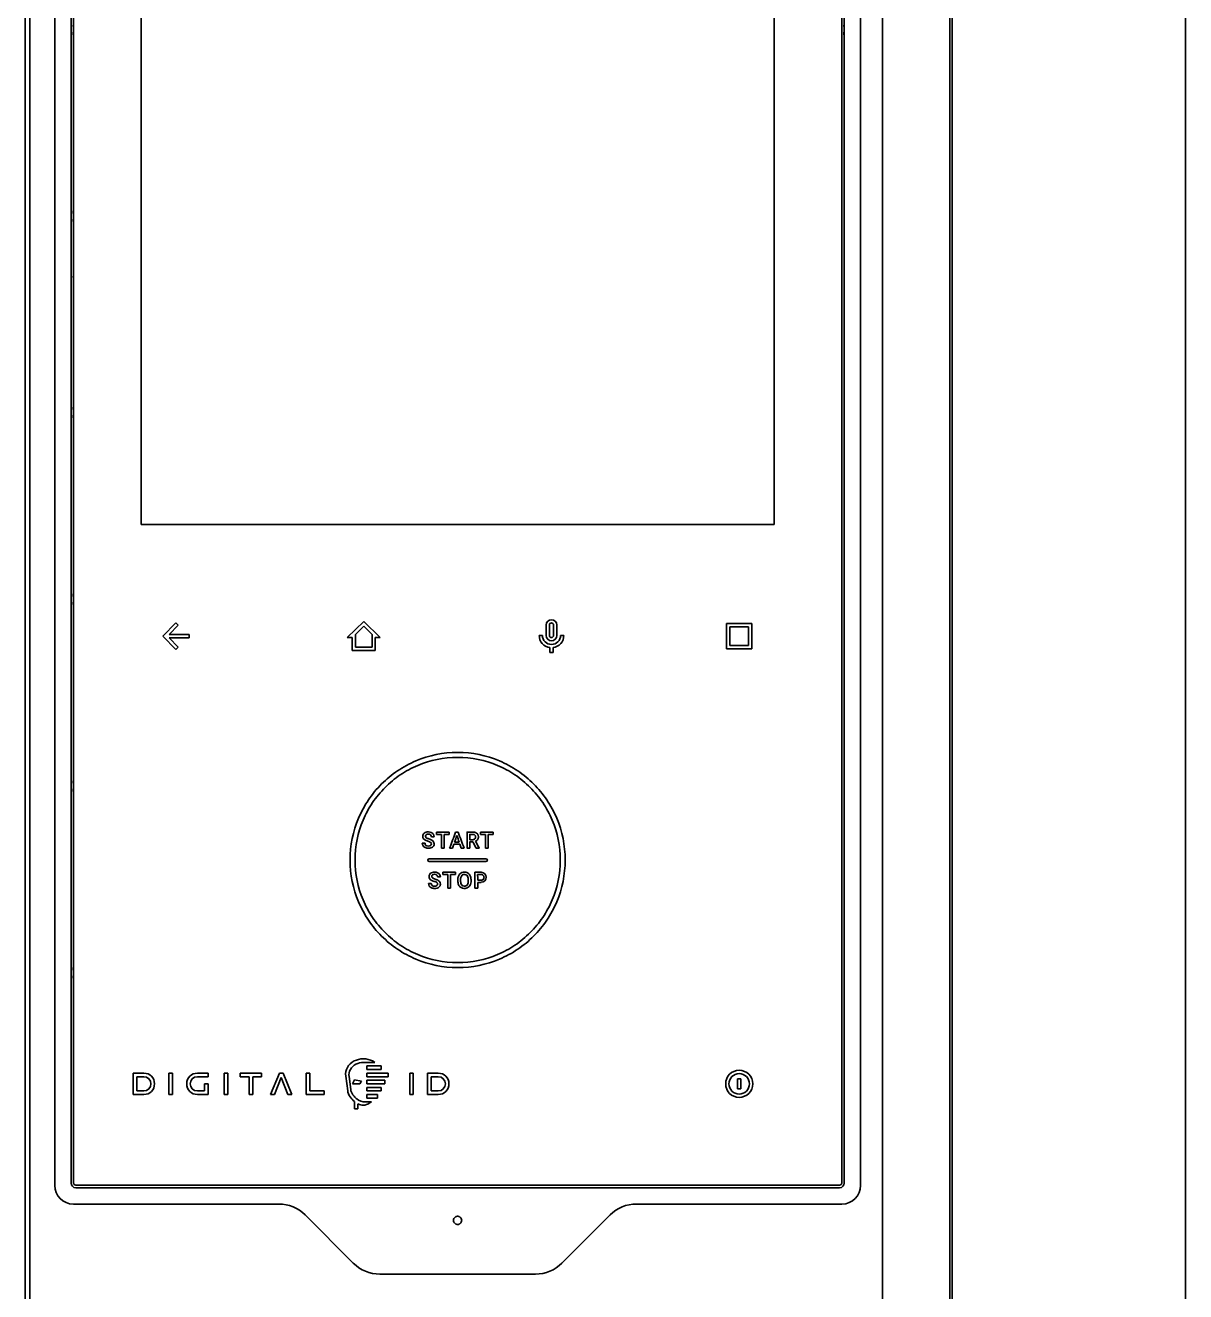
# Model space of a CAD drawing. Extents: x -760 to 4209, y 5795 to 10697.
# Drawn here: x 1850.1 to 2098.6, y 8669.9 to 8941 of the extents above; entities that cross this region are included whole.
import ezdxf

# ---------------------------------------------------------------- set-up
doc = ezdxf.new("R2010")
doc.units = 0
doc.header["$LTSCALE"] = 5
doc.layers.add('1', color=7, linetype='CONTINUOUS', true_color=0xffffff)

msp = doc.modelspace()

# ---------------------------------------------------------------- linework, layer by layer
at = {"layer": '1', "color": 7, "linetype": 'Continuous', "lineweight": 35}
for p, q in [((1851.05, 9169.4), (1851.05, 8055.9)), ((2033.64, 9169.4), (2033.64, 8055.9)), ((2048.05, 9169.4), (2048.05, 8055.9)), ((2048.55, 9169.4), (2048.55, 8055.9)), ((1850.05, 8012.25), (1850.05, 9157.58)), ((2098.55, 9069.15), (2098.55, 8206.1)), ((1856.34, 8887.15), (1856.34, 9065.65)), ((1859.84, 9065.15), (1859.84, 8887.15)), ((1860.39, 9065.15), (1860.39, 8693.15)), ((2024.89, 8693.15), (2024.89, 9065.15)), ((2025.44, 8887.15), (2025.44, 9065.15)), ((2028.94, 9065.65), (2028.94, 8887.15)), ((1874.84, 9051.13), (1874.84, 8834.17)), ((2010.44, 8834.17), (2010.44, 9051.13)), ((1860.09, 8940.9), (1859.84, 8940.9)), ((2025.44, 8940.9), (2025.19, 8940.9)), ((1859.84, 8939.4), (1860.09, 8939.4)), ((1860.09, 8939.15), (1859.84, 8939.15)), ((2025.19, 8939.4), (2025.44, 8939.4)), ((2025.44, 8939.15), (2025.19, 8939.15)), ((1859.84, 8901.15), (1860.09, 8901.15)), ((1860.09, 8900.9), (1859.84, 8900.9)), ((1859.84, 8899.4), (1860.09, 8899.4)), ((1860.09, 8899.15), (1859.84, 8899.15)), ((1856.34, 8692.65), (1856.34, 8887.15)), ((1860.09, 8887.15), (1859.84, 8887.15)), ((1859.84, 8887.15), (1859.84, 8693.15)), ((2025.44, 8693.15), (2025.44, 8887.15)), ((2028.94, 8887.15), (2028.94, 8692.65)), ((1860.09, 8859.15), (1859.84, 8859.15)), ((1859.84, 8858.9), (1860.09, 8858.9)), ((1860.09, 8857.4), (1859.84, 8857.4)), ((1859.84, 8857.15), (1860.09, 8857.15)), ((1874.84, 8834.17), (2010.44, 8834.17)), ((1860.09, 8819.15), (1859.84, 8819.15)), ((1859.84, 8818.9), (1860.09, 8818.9)), ((1860.09, 8817.4), (1859.84, 8817.4)), ((1859.84, 8817.15), (1860.09, 8817.15)), ((1882.32, 8813.09), (1879.47, 8810.24)), ((1880.84, 8810.6), (1882.82, 8812.58)), ((1882.82, 8812.58), (1882.32, 8813.09)), ((1922.54, 8813.38), (1919.01, 8809.97)), ((1920.77, 8810.6), (1922.54, 8812.37)), ((1926.07, 8809.97), (1922.54, 8813.38)), ((1922.54, 8812.37), (1924.3, 8810.6)), ((1961.58, 8812.62), (1961.58, 8810.41)), ((1962.28, 8810.41), (1962.28, 8812.62)), ((1963.19, 8812.62), (1963.19, 8810.41)), ((1963.89, 8810.41), (1963.89, 8812.62)), ((2000.23, 8812.95), (2000.23, 8807.53)), ((2005.65, 8812.95), (2000.23, 8812.95)), ((2000.93, 8808.23), (2000.93, 8812.25)), ((2000.93, 8812.25), (2004.95, 8812.25)), ((2004.95, 8812.25), (2004.95, 8808.23)), ((2005.65, 8807.53), (2005.65, 8812.95)), ((1879.47, 8810.24), (1882.32, 8807.4)), ((1885.16, 8810.6), (1880.84, 8810.6)), ((1880.84, 8809.89), (1885.16, 8809.89)), ((1882.82, 8807.9), (1880.84, 8809.89)), ((1885.16, 8809.89), (1885.16, 8810.6)), ((1919.01, 8809.97), (1920.07, 8809.97)), ((1920.07, 8809.97), (1920.07, 8807.14)), ((1920.77, 8807.85), (1920.77, 8810.6)), ((1924.3, 8810.6), (1924.3, 8807.85)), ((1925.01, 8809.97), (1926.07, 8809.97)), ((1925.01, 8807.14), (1925.01, 8809.97)), ((1960.1, 8810.41), (1960.8, 8810.41)), ((1964.68, 8810.41), (1965.38, 8810.41)), ((1882.32, 8807.4), (1882.82, 8807.9)), ((1920.07, 8807.14), (1925.01, 8807.14)), ((1924.3, 8807.85), (1920.77, 8807.85)), ((1962.39, 8806.71), (1962.39, 8807.79)), ((1963.08, 8806.71), (1962.39, 8806.71)), ((1963.08, 8807.79), (1963.08, 8806.71)), ((2000.23, 8807.53), (2005.65, 8807.53)), ((2004.95, 8808.23), (2000.93, 8808.23)), ((1860.09, 8779.15), (1859.84, 8779.15)), ((1859.84, 8778.9), (1860.09, 8778.9)), ((1860.09, 8777.4), (1859.84, 8777.4)), ((1859.84, 8777.15), (1860.09, 8777.15)), ((1946.34, 8759.68), (1946.34, 8756.27)), ((1947.7, 8759.68), (1946.34, 8759.68)), ((1946.34, 8756.27), (1946.93, 8756.27)), ((1946.93, 8757.53), (1947.7, 8757.53)), ((1946.93, 8756.27), (1946.93, 8757.53)), ((1860.09, 8739.15), (1859.84, 8739.15)), ((1859.84, 8738.9), (1860.09, 8738.9)), ((1860.09, 8737.4), (1859.84, 8737.4)), ((1859.84, 8737.15), (1860.09, 8737.15)), ((1922.44, 8718.97), (1924.9, 8718.97)), ((1923.2, 8718.23), (1923.2, 8717.46)), ((1926.26, 8718.23), (1923.2, 8718.23)), ((1923.2, 8717.46), (1926.26, 8717.46)), ((1924.9, 8718.97), (1924.65, 8719.17)), ((1926.26, 8717.46), (1926.26, 8718.23)), ((1873.15, 8716.68), (1873.15, 8712.1)), ((1875.44, 8716.68), (1873.15, 8716.68)), ((1873.91, 8715.92), (1875.44, 8715.92)), ((1873.91, 8712.86), (1873.91, 8715.92)), ((1880.79, 8712.1), (1880.79, 8716.68)), ((1880.79, 8716.68), (1881.55, 8716.68)), ((1881.55, 8716.68), (1881.55, 8712.1)), ((1886.9, 8716.68), (1889.19, 8716.68)), ((1889.19, 8715.92), (1886.9, 8715.92)), ((1889.19, 8716.68), (1889.19, 8715.92)), ((1892.63, 8712.1), (1892.63, 8716.68)), ((1892.63, 8716.68), (1893.4, 8716.68)), ((1893.4, 8716.68), (1893.4, 8712.1)), ((1896.07, 8716.68), (1896.07, 8715.92)), ((1900.66, 8716.68), (1896.07, 8716.68)), ((1896.07, 8715.92), (1897.98, 8715.92)), ((1897.98, 8715.92), (1897.98, 8712.1)), ((1898.75, 8715.92), (1900.66, 8715.92)), ((1898.75, 8712.1), (1898.75, 8715.92)), ((1900.66, 8715.92), (1900.66, 8716.68)), ((1904.48, 8716.68), (1902.57, 8712.1)), ((1903.43, 8712.1), (1904.86, 8715.73)), ((1905.24, 8716.68), (1904.48, 8716.68)), ((1904.86, 8715.73), (1906.29, 8712.1)), ((1907.15, 8712.1), (1905.24, 8716.68)), ((1910.21, 8716.68), (1910.21, 8712.1)), ((1910.98, 8716.68), (1910.21, 8716.68)), ((1910.98, 8712.86), (1910.98, 8716.68)), ((1918.66, 8716.06), (1919.09, 8712.92)), ((1919.75, 8713.16), (1919.38, 8715.93)), ((1920.53, 8715.25), (1920.15, 8714.39)), ((1922.06, 8714.96), (1920.53, 8715.25)), ((1921.67, 8714.39), (1922.06, 8714.96)), ((1923.2, 8716.68), (1923.2, 8715.92)), ((1927.79, 8716.68), (1923.2, 8716.68)), ((1923.2, 8715.92), (1927.79, 8715.92)), ((1923.2, 8715.15), (1923.2, 8714.39)), ((1927.02, 8715.15), (1923.2, 8715.15)), ((1927.02, 8714.39), (1927.02, 8715.15)), ((1927.79, 8715.92), (1927.79, 8716.68)), ((1932.37, 8712.1), (1932.37, 8716.68)), ((1932.37, 8716.68), (1933.14, 8716.68)), ((1933.14, 8716.68), (1933.14, 8712.1)), ((1936.2, 8716.68), (1936.2, 8712.1)), ((1938.49, 8716.68), (1936.2, 8716.68)), ((1936.96, 8715.92), (1938.49, 8715.92)), ((1936.96, 8712.86), (1936.96, 8715.92)), ((2002.59, 8713.29), (2002.59, 8715.49)), ((2002.59, 8715.49), (2003.29, 8715.49)), ((2003.29, 8715.49), (2003.29, 8713.29)), ((1873.15, 8712.1), (1875.44, 8712.1)), ((1875.44, 8712.86), (1873.91, 8712.86)), ((1881.55, 8712.1), (1880.79, 8712.1)), ((1886.9, 8712.86), (1888.43, 8712.86)), ((1889.19, 8712.1), (1886.9, 8712.1)), ((1888.43, 8712.86), (1888.43, 8714.39)), ((1888.43, 8714.39), (1889.19, 8714.39)), ((1889.19, 8714.39), (1889.19, 8712.1)), ((1893.4, 8712.1), (1892.63, 8712.1)), ((1897.98, 8712.1), (1898.75, 8712.1)), ((1902.57, 8712.1), (1903.43, 8712.1)), ((1906.29, 8712.1), (1907.15, 8712.1)), ((1910.21, 8712.1), (1914.03, 8712.1)), ((1914.03, 8712.86), (1910.98, 8712.86)), ((1914.03, 8712.1), (1914.03, 8712.86)), ((1920.15, 8714.39), (1921.67, 8714.39)), ((1923.2, 8714.39), (1927.02, 8714.39)), ((1923.2, 8713.62), (1923.2, 8712.86)), ((1926.26, 8713.62), (1923.2, 8713.62)), ((1923.2, 8712.86), (1926.26, 8712.86)), ((1923.2, 8712.1), (1923.2, 8711.33)), ((1925.5, 8712.1), (1923.2, 8712.1)), ((1925.5, 8711.33), (1925.5, 8712.1)), ((1926.26, 8712.86), (1926.26, 8713.62)), ((1933.14, 8712.1), (1932.37, 8712.1)), ((1936.2, 8712.1), (1938.49, 8712.1)), ((1938.49, 8712.86), (1936.96, 8712.86)), ((2003.29, 8713.29), (2002.59, 8713.29)), ((1920.53, 8710.58), (1920.53, 8709.04)), ((1920.53, 8709.04), (1921.29, 8709.04)), ((1920.93, 8711.28), (1920.8, 8711.4)), ((1921.29, 8709.04), (1921.29, 8710.12)), ((1924.16, 8710.57), (1922.44, 8710.57)), ((1923.2, 8711.33), (1925.5, 8711.33)), ((1923.94, 8710.38), (1924.16, 8710.57)), ((1860.84, 8692.7), (2024.44, 8692.7)), ((1860.84, 8692.15), (2024.44, 8692.15)), ((1904.33, 8688.65), (1860.34, 8688.65)), ((2024.94, 8688.65), (1980.95, 8688.65)), ((1920.3, 8676), (1909.98, 8686.31)), ((1975.3, 8686.31), (1964.98, 8676)), ((1959.33, 8673.65), (1925.95, 8673.65))]:
    msp.add_line(p, q, dxfattribs=at)
for centre, radius, start, end in [((1947.7, 8758.61), 1.07, 270, 90), ((1860.84, 8693.15), 1, 180, 270), ((1860.84, 8693.15), 0.45, 180, 270), ((2024.44, 8693.15), 0.45, 270, 0), ((2024.44, 8693.15), 1, 270, 0), ((1860.34, 8692.65), 4, 180, 270), ((2024.94, 8692.65), 4, 270, 0), ((1904.33, 8680.65), 8, 45, 90), ((1980.95, 8680.65), 8, 90, 135), ((1942.64, 8685.15), 0.875, 128.9424, 231.0576), ((1942.64, 8685.15), 0.875, 308.9424, 51.0576), ((1925.95, 8681.65), 8, 225, 270), ((1959.33, 8681.65), 8, 270, 315)]:
    msp.add_arc(centre, radius, start, end, dxfattribs=at)
for points in [[(1962.74, 8813.77), (1962.1, 8813.77), (1961.58, 8813.25), (1961.58, 8812.62)], [(1963.89, 8812.62), (1963.89, 8813.25), (1963.38, 8813.77), (1962.74, 8813.77)], [(1962.39, 8807.79), (1961.1, 8807.96), (1960.1, 8809.07), (1960.1, 8810.41)], [(1960.8, 8810.41), (1960.8, 8809.33), (1961.67, 8808.47), (1962.74, 8808.46)], [(1962.74, 8808.46), (1963.81, 8808.47), (1964.68, 8809.33), (1964.68, 8810.41)], [(1965.38, 8810.41), (1965.38, 8809.07), (1964.38, 8807.96), (1963.08, 8807.79)], [(1933.68, 8783.53), (1932.31, 8782.95), (1931, 8782.24), (1929.76, 8781.4)], [(1930.36, 8780.53), (1931.53, 8781.32), (1932.79, 8782), (1934.09, 8782.55)], [(1934.09, 8782.55), (1936.8, 8783.7), (1939.67, 8784.28), (1942.64, 8784.28)], [(1942.64, 8784.28), (1945.61, 8784.28), (1948.48, 8783.7), (1951.19, 8782.55)], [(1951.19, 8782.55), (1952.5, 8782), (1953.75, 8781.32), (1954.92, 8780.53)], [(1955.52, 8781.4), (1954.29, 8782.24), (1952.97, 8782.95), (1951.6, 8783.53)], [(1929.76, 8781.4), (1928.55, 8780.58), (1927.4, 8779.63), (1926.36, 8778.59)], [(1927.1, 8777.84), (1928.1, 8778.84), (1929.19, 8779.74), (1930.36, 8780.53)], [(1954.92, 8780.53), (1956.09, 8779.74), (1957.18, 8778.84), (1958.18, 8777.84)], [(1958.92, 8778.59), (1957.88, 8779.63), (1956.74, 8780.58), (1955.52, 8781.4)], [(1926.36, 8778.59), (1925.31, 8777.55), (1924.37, 8776.4), (1923.54, 8775.18)], [(1924.42, 8774.59), (1925.21, 8775.75), (1926.11, 8776.85), (1927.1, 8777.84)], [(1958.18, 8777.84), (1959.17, 8776.85), (1960.07, 8775.75), (1960.86, 8774.59)], [(1961.74, 8775.18), (1960.91, 8776.4), (1959.97, 8777.55), (1958.92, 8778.59)], [(1923.54, 8775.18), (1922.71, 8773.95), (1922, 8772.63), (1921.42, 8771.27)], [(1922.4, 8770.86), (1922.95, 8772.16), (1923.63, 8773.41), (1924.42, 8774.59)], [(1960.86, 8774.59), (1961.65, 8773.42), (1962.34, 8772.16), (1962.89, 8770.86)], [(1963.86, 8771.27), (1963.28, 8772.64), (1962.57, 8773.95), (1961.74, 8775.18)], [(1935.62, 8766.62), (1935.79, 8766.52), (1936.01, 8766.43), (1936.28, 8766.34)], [(1936.49, 8766.83), (1936.23, 8766.91), (1936.04, 8766.99), (1935.92, 8767.07)], [(1936.28, 8766.34), (1936.55, 8766.26), (1936.74, 8766.18), (1936.85, 8766.1)], [(1937.13, 8766.56), (1936.97, 8766.66), (1936.76, 8766.75), (1936.49, 8766.83)], [(1936.84, 8767.7), (1936.95, 8767.6), (1937.01, 8767.46), (1937.01, 8767.29)], [(1936.85, 8766.1), (1936.95, 8766.02), (1937.01, 8765.9), (1937.01, 8765.75)], [(1937.44, 8767.82), (1937.33, 8767.98), (1937.19, 8768.11), (1937, 8768.2)], [(1937.01, 8767.29), (1937.01, 8767.29), (1937.6, 8767.29), (1937.6, 8767.29)], [(1937.49, 8766.21), (1937.41, 8766.34), (1937.29, 8766.46), (1937.13, 8766.56)], [(1937.6, 8767.29), (1937.6, 8767.48), (1937.54, 8767.66), (1937.44, 8767.82)], [(1938.12, 8768.28), (1938.12, 8768.12), (1938.12, 8767.96), (1938.12, 8767.8)], [(1940.82, 8768.28), (1939.92, 8768.28), (1939.02, 8768.28), (1938.12, 8768.28)], [(1938.12, 8767.8), (1938.47, 8767.8), (1938.82, 8767.8), (1939.17, 8767.8)], [(1939.17, 8767.8), (1939.17, 8766.83), (1939.17, 8765.85), (1939.17, 8764.87)], [(1939.76, 8767.8), (1940.11, 8767.8), (1940.47, 8767.8), (1940.82, 8767.8)], [(1939.76, 8764.87), (1939.76, 8765.85), (1939.76, 8766.83), (1939.76, 8767.8)], [(1940.82, 8767.8), (1940.82, 8767.96), (1940.82, 8768.12), (1940.82, 8768.28)], [(1942.21, 8768.28), (1941.78, 8767.15), (1941.35, 8766.01), (1940.92, 8764.87)], [(1941.98, 8766.14), (1942.14, 8766.62), (1942.31, 8767.09), (1942.47, 8767.56)], [(1942.97, 8766.14), (1942.64, 8766.14), (1942.31, 8766.14), (1941.98, 8766.14)], [(1942.74, 8768.28), (1942.56, 8768.28), (1942.39, 8768.28), (1942.21, 8768.28)], [(1942.47, 8767.56), (1942.64, 8767.09), (1942.8, 8766.62), (1942.97, 8766.14)], [(1944.03, 8764.87), (1943.6, 8766.01), (1943.17, 8767.15), (1942.74, 8768.28)], [(1945.91, 8766.18), (1945.91, 8766.18), (1946.59, 8764.87), (1946.59, 8764.87)], [(1947.22, 8764.9), (1947.22, 8764.91), (1946.46, 8766.32), (1946.46, 8766.32)], [(1947.53, 8768.28), (1947.53, 8768.12), (1947.53, 8767.96), (1947.53, 8767.8)], [(1950.23, 8768.28), (1949.33, 8768.28), (1948.43, 8768.28), (1947.53, 8768.28)], [(1947.53, 8767.8), (1947.88, 8767.8), (1948.23, 8767.8), (1948.58, 8767.8)], [(1948.58, 8767.8), (1948.58, 8766.83), (1948.58, 8765.85), (1948.58, 8764.87)], [(1949.17, 8767.8), (1949.52, 8767.8), (1949.87, 8767.8), (1950.23, 8767.8)], [(1949.17, 8764.87), (1949.17, 8765.85), (1949.17, 8766.83), (1949.17, 8767.8)], [(1950.23, 8767.8), (1950.23, 8767.96), (1950.23, 8768.12), (1950.23, 8768.28)], [(1935.05, 8765.9), (1935.05, 8765.69), (1935.11, 8765.5), (1935.23, 8765.34)], [(1935.65, 8765.9), (1935.65, 8765.9), (1935.05, 8765.9), (1935.05, 8765.9)], [(1935.23, 8765.34), (1935.34, 8765.18), (1935.5, 8765.06), (1935.71, 8764.96)], [(1935.84, 8765.45), (1935.71, 8765.56), (1935.65, 8765.71), (1935.65, 8765.9)], [(1937.01, 8765.75), (1937.01, 8765.61), (1936.96, 8765.5), (1936.85, 8765.42)], [(1939.17, 8764.87), (1939.37, 8764.87), (1939.56, 8764.87), (1939.76, 8764.87)], [(1940.92, 8764.87), (1941.13, 8764.87), (1941.33, 8764.87), (1941.54, 8764.87)], [(1941.54, 8764.87), (1941.63, 8765.14), (1941.72, 8765.4), (1941.81, 8765.67)], [(1941.81, 8765.67), (1942.25, 8765.67), (1942.69, 8765.67), (1943.13, 8765.67)], [(1943.13, 8765.67), (1943.22, 8765.4), (1943.32, 8765.14), (1943.41, 8764.87)], [(1943.41, 8764.87), (1943.62, 8764.87), (1943.82, 8764.87), (1944.03, 8764.87)], [(1948.58, 8764.87), (1948.77, 8764.87), (1948.97, 8764.87), (1949.17, 8764.87)], [(1936.97, 8758.02), (1937.13, 8757.91), (1937.35, 8757.82), (1937.63, 8757.74)], [(1937.84, 8758.23), (1937.58, 8758.3), (1937.39, 8758.39), (1937.27, 8758.47)], [(1938.48, 8757.96), (1938.32, 8758.06), (1938.11, 8758.15), (1937.84, 8758.23)], [(1938.19, 8759.1), (1938.3, 8759), (1938.35, 8758.86), (1938.35, 8758.68)], [(1938.78, 8759.22), (1938.68, 8759.38), (1938.53, 8759.51), (1938.35, 8759.59)], [(1938.35, 8758.68), (1938.35, 8758.68), (1938.94, 8758.68), (1938.94, 8758.68)], [(1938.83, 8757.61), (1938.76, 8757.74), (1938.64, 8757.86), (1938.48, 8757.96)], [(1938.94, 8758.68), (1938.94, 8758.88), (1938.89, 8759.06), (1938.78, 8759.22)], [(1939.46, 8759.68), (1939.46, 8759.52), (1939.46, 8759.36), (1939.46, 8759.2)], [(1942.17, 8759.68), (1941.27, 8759.68), (1940.37, 8759.68), (1939.46, 8759.68)], [(1939.46, 8759.2), (1939.82, 8759.2), (1940.17, 8759.2), (1940.52, 8759.2)], [(1940.52, 8759.2), (1940.52, 8758.22), (1940.52, 8757.25), (1940.52, 8756.27)], [(1941.1, 8759.2), (1941.46, 8759.2), (1941.81, 8759.2), (1942.17, 8759.2)], [(1941.1, 8756.27), (1941.1, 8757.25), (1941.1, 8758.22), (1941.1, 8759.2)], [(1942.17, 8759.2), (1942.17, 8759.36), (1942.17, 8759.52), (1942.17, 8759.68)], [(1936.4, 8757.3), (1936.4, 8757.09), (1936.46, 8756.9), (1936.57, 8756.74)], [(1936.99, 8757.3), (1936.99, 8757.3), (1936.4, 8757.3), (1936.4, 8757.3)], [(1936.57, 8756.74), (1936.69, 8756.58), (1936.85, 8756.45), (1937.05, 8756.36)], [(1937.18, 8756.85), (1937.06, 8756.96), (1936.99, 8757.11), (1936.99, 8757.3)], [(1937.63, 8757.74), (1937.9, 8757.66), (1938.09, 8757.58), (1938.2, 8757.49)], [(1938.2, 8757.49), (1938.3, 8757.41), (1938.35, 8757.3), (1938.35, 8757.15)], [(1938.35, 8757.15), (1938.35, 8757.01), (1938.3, 8756.9), (1938.2, 8756.82)], [(1940.52, 8756.27), (1940.71, 8756.27), (1940.91, 8756.27), (1941.1, 8756.27)], [(1921.42, 8753.34), (1922, 8751.98), (1922.71, 8750.66), (1923.54, 8749.43)], [(1924.42, 8750.02), (1923.63, 8751.2), (1922.95, 8752.46), (1922.4, 8753.76)], [(1927.1, 8746.77), (1926.11, 8747.77), (1925.21, 8748.86), (1924.42, 8750.02)], [(1960.86, 8750.02), (1960.07, 8748.86), (1959.17, 8747.77), (1958.18, 8746.77)], [(1923.54, 8749.43), (1924.37, 8748.21), (1925.31, 8747.07), (1926.36, 8746.02)], [(1958.92, 8746.02), (1959.97, 8747.07), (1960.91, 8748.21), (1961.74, 8749.43)], [(1926.36, 8746.02), (1927.4, 8744.98), (1928.55, 8744.04), (1929.76, 8743.21)], [(1930.36, 8744.09), (1929.19, 8744.88), (1928.1, 8745.78), (1927.1, 8746.77)], [(1958.18, 8746.77), (1957.18, 8745.78), (1956.09, 8744.88), (1954.92, 8744.09)], [(1955.52, 8743.21), (1956.74, 8744.04), (1957.88, 8744.98), (1958.92, 8746.02)], [(1929.76, 8743.21), (1931, 8742.38), (1932.31, 8741.67), (1933.68, 8741.09)], [(1934.09, 8742.06), (1932.79, 8742.61), (1931.53, 8743.3), (1930.36, 8744.09)], [(1954.92, 8744.09), (1953.75, 8743.3), (1952.5, 8742.61), (1951.19, 8742.06)], [(1951.61, 8741.09), (1952.97, 8741.67), (1954.29, 8742.38), (1955.52, 8743.21)], [(1933.68, 8741.09), (1936.52, 8739.89), (1939.53, 8739.28), (1942.64, 8739.28)], [(1942.64, 8739.28), (1945.75, 8739.28), (1948.77, 8739.89), (1951.61, 8741.09)], [(1920.5, 8719.28), (1919.2, 8718.62), (1918.48, 8717.36), (1918.66, 8716.06)], [(1919.38, 8715.93), (1919.24, 8717.02), (1919.82, 8718.03), (1920.87, 8718.59)], [(1922.44, 8719.74), (1921.74, 8719.74), (1921.1, 8719.58), (1920.5, 8719.28)], [(1920.87, 8718.59), (1921.35, 8718.84), (1921.87, 8718.97), (1922.44, 8718.97)], [(1924.44, 8719.28), (1923.85, 8719.58), (1923.13, 8719.74), (1922.44, 8719.74)], [(1924.65, 8719.17), (1924.58, 8719.21), (1924.51, 8719.24), (1924.44, 8719.28)], [(1886.9, 8715.92), (1886.06, 8715.92), (1885.37, 8715.23), (1885.37, 8714.39)], [(1885.37, 8714.39), (1885.37, 8713.54), (1886.06, 8712.86), (1886.9, 8712.86)], [(1920.18, 8712.05), (1919.94, 8712.34), (1919.79, 8712.8), (1919.75, 8713.16)], [(1920.8, 8711.4), (1920.57, 8711.6), (1920.36, 8711.82), (1920.18, 8712.05)], [(1922.44, 8710.57), (1921.67, 8710.57), (1920.94, 8711.27), (1920.93, 8711.28)]]:
    msp.add_open_spline(points, degree=3, dxfattribs=at)
for points, knots in [([(1962.28, 8812.62), (1962.28, 8812.87), (1962.49, 8813.07), (1962.99, 8813.07), (1963.19, 8812.87), (1963.19, 8812.62)], [0, 0, 0, 0, 0.5, 0.5, 1, 1, 1, 1]), ([(1961.58, 8810.41), (1961.58, 8809.77), (1962.1, 8809.25), (1963.38, 8809.25), (1963.89, 8809.77), (1963.89, 8810.41)], [0, 0, 0, 0, 0.5, 0.5, 1, 1, 1, 1]), ([(1963.19, 8810.41), (1963.19, 8810.16), (1962.99, 8809.95), (1962.49, 8809.95), (1962.28, 8810.16), (1962.28, 8810.41)], [0, 0, 0, 0, 0.5, 0.5, 1, 1, 1, 1]), ([(1951.6, 8783.53), (1948.77, 8784.73), (1945.75, 8785.34), (1939.53, 8785.34), (1936.52, 8784.73), (1933.68, 8783.53)], [0, 0, 0, 0, 0.5, 0.5, 1, 1, 1, 1]), ([(1921.42, 8753.34), (1920.22, 8756.18), (1919.61, 8759.2), (1919.61, 8765.42), (1920.22, 8768.43), (1921.42, 8771.27)], [0, 0, 0, 0, 0.5, 0.5, 1, 1, 1, 1]), ([(1921.42, 8771.27), (1920.22, 8768.43), (1919.61, 8765.42), (1919.61, 8759.2), (1920.22, 8756.18), (1921.42, 8753.34)], [0, 0, 0, 0, 0.5, 0.5, 1, 1, 1, 1]), ([(1922.4, 8770.86), (1921.25, 8768.15), (1920.67, 8765.27), (1920.67, 8759.34), (1921.25, 8756.46), (1922.4, 8753.76)], [0, 0, 0, 0, 0.5, 0.5, 1, 1, 1, 1]), ([(1922.4, 8753.76), (1921.25, 8756.46), (1920.67, 8759.34), (1920.67, 8765.27), (1921.25, 8768.15), (1922.4, 8770.86)], [0, 0, 0, 0, 0.5, 0.5, 1, 1, 1, 1]), ([(1962.89, 8770.86), (1964.03, 8768.15), (1964.61, 8765.27), (1964.61, 8759.34), (1964.03, 8756.47), (1962.89, 8753.76), (1962.89, 8753.76), (1962.89, 8753.76), (1962.89, 8753.76), (1962.33, 8752.45), (1961.65, 8751.2), (1960.86, 8750.02)], [0, 0, 0, 0, 0.25, 0.25, 0.5, 0.5, 0.5, 0.75, 0.75, 0.75, 1, 1, 1, 1]), ([(1961.74, 8749.43), (1962.57, 8750.66), (1963.28, 8751.98), (1963.86, 8753.34), (1963.86, 8753.34), (1963.86, 8753.34), (1963.86, 8753.34), (1965.06, 8756.18), (1965.67, 8759.2), (1965.67, 8765.42), (1965.06, 8768.43), (1963.86, 8771.27)], [0, 0, 0, 0, 0.25, 0.25, 0.25, 0.5, 0.5, 0.5, 0.75, 0.75, 1, 1, 1, 1]), ([(1935.49, 8768.06), (1935.27, 8767.88), (1935.16, 8767.66), (1935.16, 8767.38), (1935.16, 8767.07), (1935.31, 8766.81), (1935.62, 8766.62)], [0, 0, 0, 0, 0.5, 0.5, 0.5, 1, 1, 1, 1]), ([(1937, 8768.2), (1936.81, 8768.28), (1936.6, 8768.33), (1936.37, 8768.33), (1936.01, 8768.33), (1935.72, 8768.24), (1935.49, 8768.06)], [0, 0, 0, 0, 0.5, 0.5, 0.5, 1, 1, 1, 1]), ([(1935.92, 8767.07), (1935.81, 8767.16), (1935.75, 8767.26), (1935.75, 8767.53), (1935.8, 8767.65), (1935.91, 8767.73)], [0, 0, 0, 0, 0.5, 0.5, 1, 1, 1, 1]), ([(1935.91, 8767.73), (1936.02, 8767.81), (1936.17, 8767.85), (1936.57, 8767.85), (1936.73, 8767.8), (1936.84, 8767.7)], [0, 0, 0, 0, 0.5, 0.5, 1, 1, 1, 1]), ([(1937.27, 8765.08), (1937.49, 8765.25), (1937.6, 8765.47), (1937.6, 8765.76), (1937.6, 8765.93), (1937.56, 8766.08), (1937.49, 8766.21)], [0, 0, 0, 0, 0.5, 0.5, 0.5, 1, 1, 1, 1]), ([(1946.46, 8766.32), (1946.57, 8766.37), (1946.76, 8766.49), (1946.94, 8766.69), (1947.03, 8766.88), (1947.06, 8767.02), (1947.08, 8767.14), (1947.08, 8767.22), (1947.08, 8767.36), (1947.06, 8767.53), (1947, 8767.72), (1946.84, 8767.98), (1946.58, 8768.16), (1946.27, 8768.24), (1946.11, 8768.27), (1946, 8768.28), (1945.93, 8768.28), (1945.84, 8768.28), (1945.85, 8768.28), (1945.82, 8768.28), (1945.72, 8768.28), (1945.51, 8768.28), (1945.25, 8768.28), (1945, 8768.28), (1944.79, 8768.28), (1944.65, 8768.27), (1944.65, 8768.31), (1944.65, 8767.95), (1944.65, 8767.18), (1944.65, 8766.14), (1944.65, 8765.31), (1944.65, 8764.97), (1944.65, 8764.86), (1944.65, 8764.88), (1944.7, 8764.87), (1944.8, 8764.87), (1944.96, 8764.87), (1945.13, 8764.87), (1945.24, 8764.88), (1945.25, 8764.86), (1945.24, 8764.96), (1945.25, 8765.24), (1945.25, 8765.73), (1945.24, 8766.09), (1945.25, 8766.18), (1945.24, 8766.19), (1945.29, 8766.18), (1945.51, 8766.18), (1945.8, 8766.18), (1945.91, 8766.18), (1945.91, 8766.18)], [0, 0, 0, 0, 0.0625, 0.125, 0.15625, 0.1875, 0.203125, 0.21875, 0.234375, 0.25, 0.28125, 0.3125, 0.375, 0.40625, 0.421875, 0.429688, 0.4375, 0.445312, 0.449219, 0.453125, 0.46875, 0.484375, 0.5, 0.515625, 0.53125, 0.546875, 0.5625, 0.578125, 0.59375, 0.625, 0.640625, 0.65625, 0.664062, 0.671875, 0.6875, 0.703125, 0.71875, 0.75, 0.765625, 0.78125, 0.796875, 0.8125, 0.84375, 0.875, 0.882812, 0.890625, 0.90625, 0.9375, 0.96875, 1, 1, 1, 1]), ([(1945.25, 8766.66), (1945.25, 8766.71), (1945.25, 8766.86), (1945.25, 8767.08), (1945.24, 8767.31), (1945.25, 8767.48), (1945.24, 8767.64), (1945.25, 8767.73), (1945.23, 8767.82), (1945.33, 8767.79), (1945.43, 8767.81), (1945.63, 8767.8), (1945.81, 8767.81), (1946.08, 8767.79), (1946.26, 8767.73), (1946.35, 8767.63)], [0, 0, 0, 0, 0.061799, 0.203903, 0.285429, 0.363723, 0.430995, 0.478473, 0.499341, 0.519314, 0.576403, 0.64918, 0.772034, 0.821351, 1, 1, 1, 1]), ([(1946.35, 8767.63), (1946.42, 8767.56), (1946.5, 8767.36), (1946.5, 8767.07), (1946.36, 8766.82), (1946.15, 8766.69), (1945.96, 8766.66), (1945.66, 8766.66), (1945.44, 8766.66), (1945.25, 8766.66)], [0, 0, 0, 0, 0.145213, 0.307267, 0.427273, 0.55247, 0.667703, 0.708363, 1, 1, 1, 1]), ([(1935.71, 8764.96), (1935.91, 8764.87), (1936.14, 8764.83), (1936.39, 8764.83), (1936.76, 8764.83), (1937.06, 8764.91), (1937.27, 8765.08)], [0, 0, 0, 0, 0.5, 0.5, 0.5, 1, 1, 1, 1]), ([(1936.85, 8765.42), (1936.75, 8765.34), (1936.59, 8765.3), (1936.39, 8765.3), (1936.15, 8765.3), (1935.97, 8765.35), (1935.84, 8765.45)], [0, 0, 0, 0, 0.5, 0.5, 0.5, 1, 1, 1, 1]), ([(1946.59, 8764.87), (1946.59, 8764.87), (1946.67, 8764.87), (1946.91, 8764.87), (1947.1, 8764.87), (1947.2, 8764.87), (1947.23, 8764.87), (1947.22, 8764.87), (1947.22, 8764.88), (1947.22, 8764.89), (1947.22, 8764.9), (1947.22, 8764.9)], [0, 0, 0, 0, 0.126528, 0.253056, 0.379585, 0.442849, 0.506113, 0.569377, 0.632641, 0.759169, 1, 1, 1, 1]), ([(1948.71, 8761.98), (1948.71, 8761.98), (1936.57, 8761.98), (1936.57, 8761.98), (1936.41, 8761.98), (1936.27, 8762.11), (1936.27, 8762.44), (1936.41, 8762.58), (1936.57, 8762.58), (1936.57, 8762.58), (1948.71, 8762.58), (1948.71, 8762.58), (1948.88, 8762.58), (1949.01, 8762.44), (1949.01, 8762.11), (1948.88, 8761.98), (1948.71, 8761.98)], [0, 0, 0, 0, 0.166667, 0.166667, 0.166667, 0.333333, 0.333333, 0.5, 0.5, 0.5, 0.666667, 0.666667, 0.666667, 0.833333, 0.833333, 1, 1, 1, 1]), ([(1936.84, 8759.46), (1936.62, 8759.28), (1936.51, 8759.05), (1936.51, 8758.78), (1936.51, 8758.46), (1936.66, 8758.21), (1936.97, 8758.02)], [0, 0, 0, 0, 0.5, 0.5, 0.5, 1, 1, 1, 1]), ([(1938.35, 8759.59), (1938.16, 8759.68), (1937.95, 8759.72), (1937.71, 8759.72), (1937.36, 8759.72), (1937.07, 8759.63), (1936.84, 8759.46)], [0, 0, 0, 0, 0.5, 0.5, 0.5, 1, 1, 1, 1]), ([(1937.27, 8758.47), (1937.16, 8758.55), (1937.1, 8758.66), (1937.1, 8758.93), (1937.15, 8759.04), (1937.26, 8759.13)], [0, 0, 0, 0, 0.5, 0.5, 1, 1, 1, 1]), ([(1937.26, 8759.13), (1937.36, 8759.21), (1937.51, 8759.25), (1937.92, 8759.25), (1938.08, 8759.2), (1938.19, 8759.1)], [0, 0, 0, 0, 0.5, 0.5, 1, 1, 1, 1]), ([(1945.51, 8757.88), (1945.51, 8757.81), (1945.5, 8757.55), (1945.41, 8757.11), (1945.14, 8756.64), (1944.72, 8756.32), (1944.22, 8756.2), (1943.65, 8756.24), (1943.08, 8756.57), (1942.77, 8757.12), (1942.69, 8757.57), (1942.68, 8757.8), (1942.68, 8757.9), (1942.68, 8757.97), (1942.68, 8758.05), (1942.68, 8758.21), (1942.71, 8758.6), (1942.9, 8759.12), (1943.31, 8759.54), (1943.81, 8759.73), (1944.37, 8759.74), (1944.91, 8759.53), (1945.24, 8759.15), (1945.42, 8758.75), (1945.49, 8758.42), (1945.5, 8758.19), (1945.51, 8758.07), (1945.51, 8758), (1945.51, 8757.94), (1945.51, 8757.89), (1945.51, 8757.88)], [0, 0, 0, 0, 0.021059, 0.078556, 0.13006, 0.178701, 0.228743, 0.280075, 0.344903, 0.413357, 0.461147, 0.479172, 0.481256, 0.491649, 0.498753, 0.504563, 0.54023, 0.613055, 0.662221, 0.711124, 0.768361, 0.82295, 0.877342, 0.91304, 0.951306, 0.977088, 0.981506, 0.986293, 0.997629, 1, 1, 1, 1]), ([(1944.91, 8758.06), (1944.91, 8758.12), (1944.91, 8758.32), (1944.86, 8758.68), (1944.63, 8759.09), (1944.22, 8759.25), (1943.85, 8759.23), (1943.43, 8758.97), (1943.29, 8758.51), (1943.27, 8758.17), (1943.27, 8758.07), (1943.27, 8758), (1943.27, 8757.92), (1943.27, 8757.76), (1943.29, 8757.48), (1943.4, 8757.06), (1943.77, 8756.72), (1944.2, 8756.69), (1944.55, 8756.82), (1944.77, 8757.08), (1944.88, 8757.41), (1944.91, 8757.68), (1944.91, 8757.85), (1944.91, 8757.93), (1944.91, 8757.99), (1944.91, 8758.05), (1944.91, 8758.06), (1944.91, 8758.06)], [0, 0, 0, 0, 0.025207, 0.090409, 0.159516, 0.222596, 0.273091, 0.319538, 0.430742, 0.466594, 0.469687, 0.478513, 0.497942, 0.504578, 0.546492, 0.625072, 0.689362, 0.756048, 0.8033, 0.852166, 0.899918, 0.957492, 0.973659, 0.975008, 0.993763, 0.999859, 1, 1, 1, 1]), ([(1946.93, 8758.01), (1946.93, 8758.06), (1946.93, 8758.22), (1946.93, 8758.45), (1946.93, 8758.69), (1946.93, 8758.87), (1946.92, 8759.03), (1946.94, 8759.12), (1946.91, 8759.21), (1946.98, 8759.19), (1947.06, 8759.2), (1947.19, 8759.2), (1947.39, 8759.2), (1947.58, 8759.2), (1947.86, 8759.19), (1948.04, 8759.11), (1948.14, 8759.01)], [0, 0, 0, 0, 0.0602, 0.198629, 0.278045, 0.354314, 0.419845, 0.466096, 0.486423, 0.498331, 0.535648, 0.589494, 0.649735, 0.783642, 0.828134, 1, 1, 1, 1]), ([(1948.14, 8759.01), (1948.21, 8758.93), (1948.3, 8758.73), (1948.29, 8758.42), (1948.16, 8758.17), (1947.94, 8758.04), (1947.75, 8758.01), (1947.41, 8758.01), (1947.15, 8758.01), (1946.93, 8758.01)], [0, 0, 0, 0, 0.142564, 0.299845, 0.413366, 0.530142, 0.64152, 0.682762, 1, 1, 1, 1]), ([(1937.05, 8756.36), (1937.26, 8756.27), (1937.49, 8756.22), (1937.73, 8756.22), (1938.11, 8756.22), (1938.4, 8756.31), (1938.62, 8756.48)], [0, 0, 0, 0, 0.5, 0.5, 0.5, 1, 1, 1, 1]), ([(1938.2, 8756.82), (1938.09, 8756.73), (1937.94, 8756.69), (1937.73, 8756.69), (1937.5, 8756.69), (1937.31, 8756.74), (1937.18, 8756.85)], [0, 0, 0, 0, 0.5, 0.5, 0.5, 1, 1, 1, 1]), ([(1938.62, 8756.48), (1938.84, 8756.64), (1938.95, 8756.87), (1938.95, 8757.15), (1938.95, 8757.33), (1938.91, 8757.48), (1938.83, 8757.61)], [0, 0, 0, 0, 0.5, 0.5, 0.5, 1, 1, 1, 1]), ([(1951.19, 8742.06), (1948.48, 8740.92), (1945.61, 8740.34), (1939.67, 8740.34), (1936.8, 8740.92), (1934.09, 8742.06)], [0, 0, 0, 0, 0.5, 0.5, 1, 1, 1, 1]), ([(2002.94, 8717.29), (2001.34, 8717.29), (2000.04, 8715.99), (2000.04, 8712.79), (2001.34, 8711.49), (2004.54, 8711.49), (2005.84, 8712.79), (2005.84, 8715.99), (2004.54, 8717.29), (2002.94, 8717.29)], [0, 0, 0, 0, 0.25, 0.25, 0.5, 0.5, 0.75, 0.75, 1, 1, 1, 1]), ([(1875.44, 8712.1), (1876.7, 8712.1), (1877.73, 8713.12), (1877.73, 8715.66), (1876.7, 8716.68), (1875.44, 8716.68)], [0, 0, 0, 0, 0.5, 0.5, 1, 1, 1, 1]), ([(1875.44, 8715.92), (1876.28, 8715.92), (1876.97, 8715.23), (1876.97, 8713.54), (1876.28, 8712.86), (1875.44, 8712.86)], [0, 0, 0, 0, 0.5, 0.5, 1, 1, 1, 1]), ([(1886.9, 8712.1), (1885.64, 8712.1), (1884.61, 8713.12), (1884.61, 8715.66), (1885.64, 8716.68), (1886.9, 8716.68)], [0, 0, 0, 0, 0.5, 0.5, 1, 1, 1, 1]), ([(1938.49, 8712.1), (1939.75, 8712.1), (1940.78, 8713.12), (1940.78, 8715.66), (1939.75, 8716.68), (1938.49, 8716.68)], [0, 0, 0, 0, 0.5, 0.5, 1, 1, 1, 1]), ([(1938.49, 8715.92), (1939.33, 8715.92), (1940.02, 8715.23), (1940.02, 8713.54), (1939.33, 8712.86), (1938.49, 8712.86)], [0, 0, 0, 0, 0.5, 0.5, 1, 1, 1, 1]), ([(2002.94, 8712.19), (2001.73, 8712.19), (2000.74, 8713.18), (2000.74, 8715.6), (2001.73, 8716.58), (2004.15, 8716.58), (2005.13, 8715.6), (2005.13, 8713.18), (2004.15, 8712.19), (2002.94, 8712.19)], [0, 0, 0, 0, 0.25, 0.25, 0.5, 0.5, 0.75, 0.75, 1, 1, 1, 1]), ([(1919.09, 8712.92), (1919.15, 8712.48), (1919.33, 8711.96), (1919.62, 8711.59), (1919.86, 8711.28), (1920.19, 8710.86), (1920.53, 8710.58)], [0, 0, 0, 0, 0.5, 0.5, 0.5, 1, 1, 1, 1]), ([(1921.29, 8710.12), (1921.69, 8709.91), (1922.13, 8709.8), (1922.44, 8709.8), (1922.85, 8709.8), (1923.36, 8709.99), (1923.94, 8710.38)], [0, 0, 0, 0, 0.5, 0.5, 0.5, 1, 1, 1, 1]), ([(1943.19, 8685.83), (1943.15, 8685.86), (1943.11, 8685.89), (1943.05, 8685.93), (1943.02, 8685.94), (1942.98, 8685.96), (1942.96, 8685.97), (1942.89, 8685.99), (1942.84, 8686.01), (1942.77, 8686.02), (1942.74, 8686.02), (1942.69, 8686.03), (1942.67, 8686.03), (1942.59, 8686.03), (1942.54, 8686.02), (1942.47, 8686.01), (1942.44, 8686.01), (1942.4, 8685.99), (1942.37, 8685.99), (1942.3, 8685.96), (1942.26, 8685.94), (1942.19, 8685.9), (1942.17, 8685.89), (1942.13, 8685.86), (1942.11, 8685.85), (1942.09, 8685.83)], [0, 0, 0, 0, 0.125, 0.125, 0.1875, 0.1875, 0.25, 0.25, 0.375, 0.375, 0.4375, 0.4375, 0.5, 0.5, 0.625, 0.625, 0.6875, 0.6875, 0.75, 0.75, 0.875, 0.875, 0.9375, 0.9375, 1, 1, 1, 1]), ([(1942.09, 8684.47), (1942.13, 8684.44), (1942.17, 8684.41), (1942.24, 8684.38), (1942.26, 8684.36), (1942.3, 8684.34), (1942.33, 8684.34), (1942.4, 8684.31), (1942.44, 8684.3), (1942.52, 8684.29), (1942.54, 8684.28), (1942.59, 8684.28), (1942.62, 8684.28), (1942.69, 8684.28), (1942.74, 8684.28), (1942.81, 8684.29), (1942.84, 8684.3), (1942.89, 8684.31), (1942.91, 8684.32), (1942.98, 8684.34), (1943.02, 8684.36), (1943.09, 8684.4), (1943.11, 8684.41), (1943.15, 8684.44), (1943.17, 8684.46), (1943.19, 8684.47)], [0, 0, 0, 0, 0.125, 0.125, 0.1875, 0.1875, 0.25, 0.25, 0.375, 0.375, 0.4375, 0.4375, 0.5, 0.5, 0.625, 0.625, 0.6875, 0.6875, 0.75, 0.75, 0.875, 0.875, 0.9375, 0.9375, 1, 1, 1, 1])]:
    msp.add_open_spline(points, degree=3, knots=knots, dxfattribs=at)

doc.saveas('drawing.dxf')
